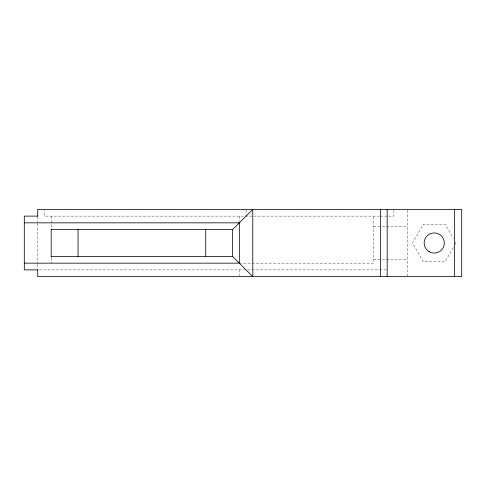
<?xml version="1.0" encoding="UTF-8"?>
<svg xmlns="http://www.w3.org/2000/svg" width="486" height="486" viewBox="0 0 486 486"><rect width="100%" height="100%" fill="white"/><g stroke="black" fill="none" stroke-linecap="round" stroke-linejoin="round"><path stroke-width="0.36" stroke-dasharray="2.43 1.82" d="M453.329 247.544L445.091 261.814L423.367 261.814L412.499 243L423.367 224.186L445.091 224.186L453.329 238.456M455.206 244.3L455.953 243L455.206 241.7M379.493 216.118L44.463 216.118L44.463 210.146M380.246 216.118L393.897 216.118L393.897 210.146M373.734 226.209L407.335 226.209M373.734 259.791L407.335 259.791M239.337 263.157L373.734 263.157L373.734 216.118M39.257 269.882L244.671 269.882M247.678 269.882L387.172 269.882M407.335 210.152L407.335 275.848M246.056 210.146L246.056 216.118M239.337 216.118L239.337 221.434M239.337 269.882L239.337 275.854M51.182 216.118L51.182 229.562M51.182 257.847L51.182 263.157M37.738 216.878L37.738 222.989M37.738 223.694L37.738 263.825M37.738 264.518L37.738 269.123"/><path stroke-width="0.73" d="M51.182 229.562L232.618 229.562L252.775 209.399L252.775 276.601L232.618 256.438L51.182 256.438M37.738 216.118L24.3 216.118L24.3 269.882L37.738 269.882M24.3 222.843L239.337 222.843L239.337 263.157L24.3 263.157M454.374 209.399L454.374 276.601M387.178 209.399L387.178 276.601M380.453 209.399L380.453 276.601M232.618 229.562L232.618 256.438M205.736 229.562L205.736 256.438M78.058 229.562L78.058 256.438M51.182 229.015L51.182 257.088M37.738 216.197L37.738 209.399L461.7 209.399L461.7 276.601L37.738 276.601L37.738 269.803M429.187 251.73A10.078 10.078 0 0 0 444.307 243A10.078 10.078 0 0 0 429.187 234.27A10.078 10.078 0 0 0 429.187 251.73"/></g></svg>
